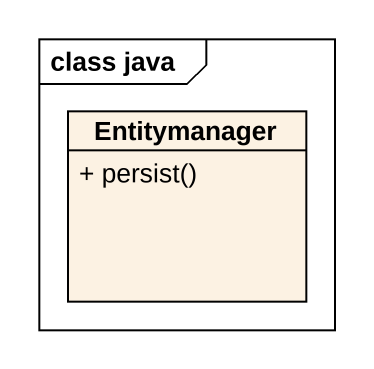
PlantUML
@startuml
mainframe class java
hide circle
hide empty members
skinparam classAttributeIconSize 0
class Entitymanager {
  + persist()
}
@enduml
